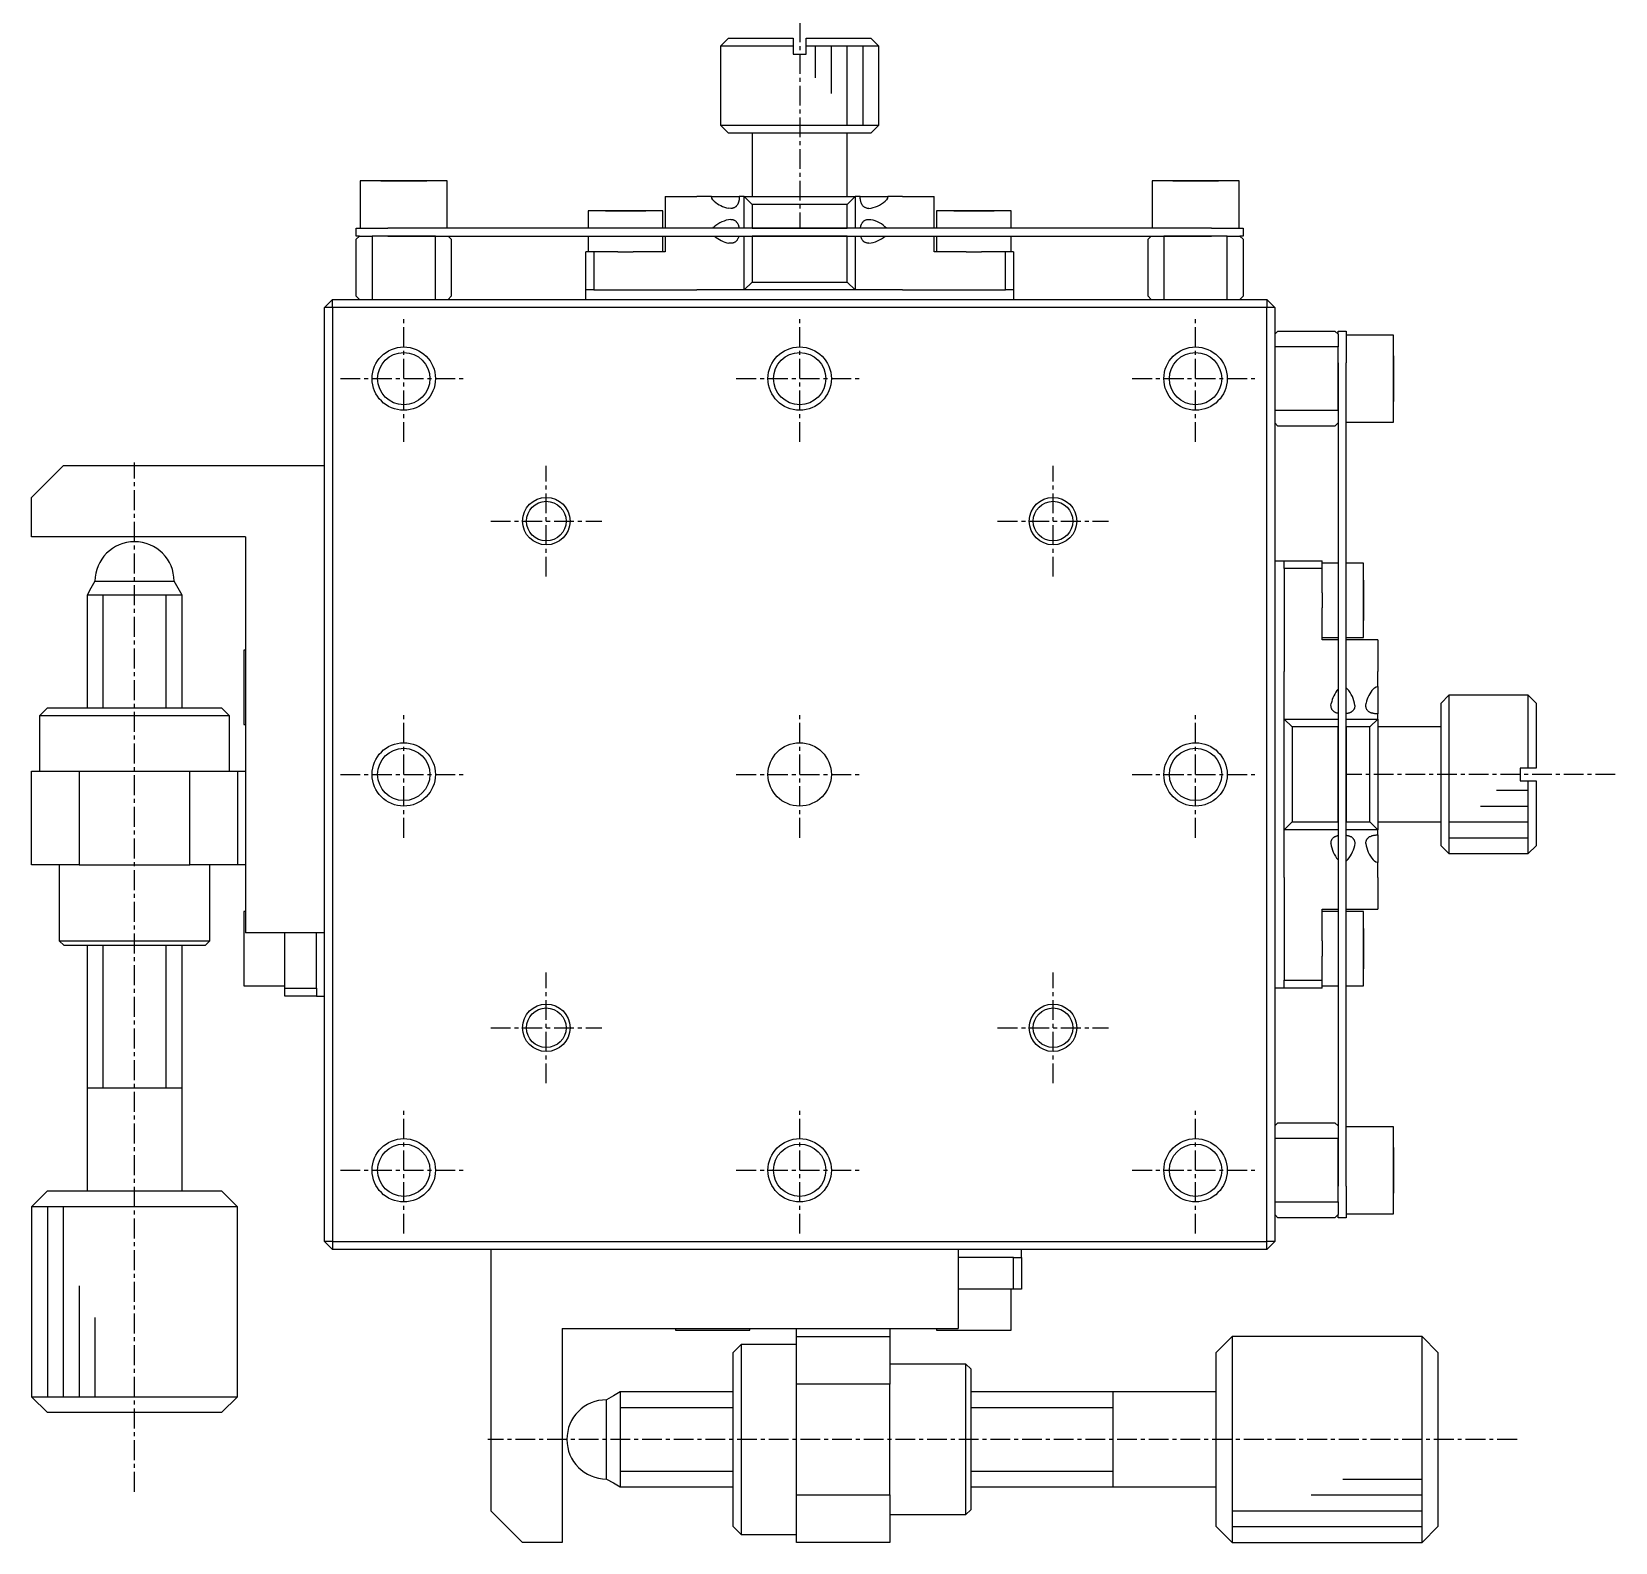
# Model space of a CAD drawing. Extents: x 10 to 405, y 10 to 242.
# Drawn here: x 108.4 to 208.4, y 98.5 to 193.9 of the extents above; entities that cross this region are included whole.
import ezdxf

# ---------------------------------------------------------------- set-up
doc = ezdxf.new("R2010")
doc.units = 0
doc.linetypes.add('CENTER', pattern=[2, 1.25, -0.25, 0.25, -0.25])
doc.layers.get('0').update_dxf_attribs({"linetype": 'CONTINUOUS'})
doc.layers.add('CENTER', color=1, linetype='CENTER')

msp = doc.modelspace()

# ---------------------------------------------------------------- linework, layer by layer
at = {"color": 7, "linetype": 'CONTINUOUS'}
for p, q in [((152.44, 193.5), (151.94, 193)), ((156.54, 193), (151.94, 193)), ((151.94, 193), (151.94, 188)), ((152.44, 193.5), (156.54, 193.5)), ((152.44, 193.5), (156.54, 193.5)), ((156.54, 193.5), (156.54, 193)), ((156.54, 193), (156.54, 192.5)), ((157.34, 193.5), (161.44, 193.5)), ((157.34, 193.5), (161.44, 193.5)), ((157.34, 193), (157.34, 193.5)), ((161.94, 193), (157.34, 193)), ((157.34, 192.5), (157.34, 193)), ((161.94, 193), (161.44, 193.5)), ((161.94, 188), (161.94, 193)), ((156.54, 192.5), (157.34, 192.5)), ((156.54, 192.5), (157.34, 192.5)), ((151.94, 188), (161.94, 188)), ((151.94, 188), (152.44, 187.5)), ((161.44, 187.5), (161.94, 188)), ((161.44, 187.5), (152.44, 187.5)), ((153.94, 187.5), (153.94, 183.5)), ((159.94, 183.5), (159.94, 187.5)), ((131.94, 184.5), (129.19, 184.5)), ((134.69, 184.5), (129.19, 184.5)), ((129.19, 184.5), (129.19, 181.5)), ((131.22, 184.5), (130.5, 184.5)), ((130.5, 184.5), (131.22, 184.5)), ((132.67, 184.5), (131.22, 184.5)), ((131.22, 184.5), (132.67, 184.5)), ((134.69, 184.5), (131.94, 184.5)), ((133.39, 184.5), (132.67, 184.5)), ((132.67, 184.5), (133.39, 184.5)), ((134.69, 181.5), (134.69, 184.5)), ((181.94, 184.5), (179.19, 184.5)), ((184.69, 184.5), (179.19, 184.5)), ((179.19, 184.5), (179.19, 181.5)), ((181.22, 184.5), (180.5, 184.5)), ((180.5, 184.5), (181.22, 184.5)), ((182.67, 184.5), (181.22, 184.5)), ((181.22, 184.5), (182.67, 184.5)), ((184.69, 184.5), (181.94, 184.5)), ((183.39, 184.5), (182.67, 184.5)), ((182.67, 184.5), (183.39, 184.5)), ((184.69, 181.5), (184.69, 184.5)), ((148.44, 183.5), (148.44, 181.5)), ((148.44, 183.5), (150.44, 183.5)), ((151.38, 183.5), (150.44, 183.5)), ((151.38, 183.5), (153.12, 183.5)), ((151.4, 183.39), (151.38, 183.5)), ((151.46, 183.3), (151.4, 183.39)), ((151.55, 183.2), (151.46, 183.3)), ((153.03, 183.02), (153.01, 182.99)), ((153.04, 183.04), (153.03, 183.02)), ((153.05, 183.07), (153.04, 183.04)), ((153.06, 183.1), (153.05, 183.07)), ((153.07, 183.13), (153.06, 183.1)), ((153.08, 183.16), (153.07, 183.13)), ((153.09, 183.18), (153.08, 183.16)), ((153.1, 183.24), (153.09, 183.21)), ((153.09, 183.21), (153.09, 183.18)), ((153.11, 183.27), (153.1, 183.24)), ((153.12, 183.37), (153.11, 183.34)), ((153.11, 183.34), (153.11, 183.31)), ((153.11, 183.31), (153.11, 183.27)), ((153.44, 183.5), (153.12, 183.5)), ((153.12, 183.5), (153.12, 183.47)), ((153.12, 183.47), (153.12, 183.43)), ((153.12, 183.43), (153.12, 183.4)), ((153.12, 183.4), (153.12, 183.37)), ((153.44, 181.5), (153.44, 183.5)), ((153.94, 183), (153.44, 183.5)), ((153.44, 183.5), (155.69, 183.5)), ((153.94, 183), (153.94, 181.5)), ((159.94, 183), (153.94, 183)), ((155.69, 183.5), (158.19, 183.5)), ((158.19, 183.5), (160.44, 183.5)), ((160.44, 183.5), (159.94, 183)), ((159.94, 181.5), (159.94, 183)), ((160.44, 183.5), (160.44, 181.5)), ((160.77, 183.5), (160.44, 183.5)), ((160.77, 183.5), (162.51, 183.5)), ((160.77, 183.47), (160.77, 183.5)), ((160.77, 183.43), (160.77, 183.47)), ((160.77, 183.4), (160.77, 183.43)), ((160.77, 183.36), (160.77, 183.4)), ((160.78, 183.33), (160.77, 183.36)), ((160.78, 183.3), (160.78, 183.33)), ((160.78, 183.27), (160.78, 183.3)), ((160.79, 183.24), (160.78, 183.27)), ((160.8, 183.21), (160.79, 183.24)), ((160.8, 183.19), (160.8, 183.21)), ((160.81, 183.16), (160.8, 183.19)), ((160.82, 183.13), (160.81, 183.16)), ((160.83, 183.1), (160.82, 183.13)), ((160.84, 183.07), (160.83, 183.1)), ((160.85, 183.04), (160.84, 183.07)), ((160.86, 183.02), (160.85, 183.04)), ((160.88, 182.99), (160.86, 183.02)), ((162.43, 183.3), (162.34, 183.21)), ((162.48, 183.39), (162.43, 183.3)), ((162.51, 183.5), (162.48, 183.39)), ((163.44, 183.5), (162.51, 183.5)), ((163.44, 183.5), (165.44, 183.5)), ((165.44, 181.5), (165.44, 183.5)), ((145.94, 182.6), (143.59, 182.6)), ((148.29, 182.6), (143.59, 182.6)), ((143.59, 182.6), (143.59, 181.5)), ((145.31, 182.6), (144.67, 182.6)), ((144.67, 182.6), (145.31, 182.6)), ((146.58, 182.6), (145.31, 182.6)), ((145.31, 182.6), (146.58, 182.6)), ((148.29, 182.6), (145.94, 182.6)), ((147.22, 182.6), (146.58, 182.6)), ((146.58, 182.6), (147.22, 182.6)), ((148.29, 181.5), (148.29, 182.6)), ((152.59, 182.75), (152.44, 182.76)), ((152.6, 182.75), (152.59, 182.75)), ((152.59, 182.05), (152.62, 182.05)), ((152.63, 182.75), (152.6, 182.75)), ((152.62, 182.05), (152.67, 182.04)), ((152.67, 182.75), (152.63, 182.75)), ((152.7, 182.76), (152.67, 182.75)), ((152.67, 182.04), (152.71, 182.04)), ((152.74, 182.77), (152.7, 182.76)), ((152.71, 182.04), (152.74, 182.03)), ((152.77, 182.78), (152.74, 182.77)), ((152.74, 182.03), (152.77, 182.02)), ((152.8, 182.79), (152.77, 182.78)), ((152.77, 182.02), (152.8, 182.01)), ((152.83, 182.81), (152.8, 182.79)), ((152.8, 182.01), (152.83, 182)), ((152.86, 182.82), (152.83, 182.81)), ((152.88, 182.84), (152.86, 182.82)), ((152.9, 182.85), (152.88, 182.84)), ((152.92, 182.87), (152.9, 182.85)), ((152.94, 182.89), (152.92, 182.87)), ((152.96, 182.92), (152.94, 182.89)), ((152.98, 182.94), (152.96, 182.92)), ((153, 182.96), (152.98, 182.94)), ((153.01, 182.99), (153, 182.96)), ((160.89, 182.97), (160.88, 182.99)), ((160.91, 182.94), (160.89, 182.97)), ((160.92, 182.92), (160.91, 182.94)), ((160.94, 182.9), (160.92, 182.92)), ((160.96, 182.88), (160.94, 182.9)), ((160.98, 182.86), (160.96, 182.88)), ((161, 182.84), (160.98, 182.86)), ((161.03, 182.82), (161, 182.84)), ((161.05, 182.81), (161.03, 182.82)), ((161.08, 182.8), (161.05, 182.81)), ((161.05, 181.99), (161.08, 182.01)), ((161.11, 182.78), (161.08, 182.8)), ((161.08, 182.01), (161.11, 182.02)), ((161.15, 182.77), (161.11, 182.78)), ((161.11, 182.02), (161.14, 182.03)), ((161.14, 182.03), (161.18, 182.04)), ((161.19, 182.76), (161.15, 182.77)), ((161.18, 182.04), (161.21, 182.04)), ((161.22, 182.75), (161.19, 182.76)), ((161.21, 182.04), (161.25, 182.05)), ((161.26, 182.75), (161.22, 182.75)), ((161.25, 182.05), (161.28, 182.05)), ((161.3, 182.75), (161.26, 182.75)), ((161.28, 182.05), (161.3, 182.05)), ((161.3, 182.05), (161.43, 182.04)), ((167.94, 182.6), (165.59, 182.6)), ((170.29, 182.6), (165.59, 182.6)), ((165.59, 182.6), (165.59, 181.5)), ((167.31, 182.6), (166.67, 182.6)), ((166.67, 182.6), (167.31, 182.6)), ((168.58, 182.6), (167.31, 182.6)), ((167.31, 182.6), (168.58, 182.6)), ((170.29, 182.6), (167.94, 182.6)), ((169.22, 182.6), (168.58, 182.6)), ((168.58, 182.6), (169.22, 182.6)), ((170.29, 181.5), (170.29, 182.6)), ((128.94, 181), (128.94, 181.5)), ((128.94, 181.5), (130.94, 181.5)), ((129.14, 181), (128.94, 180.8)), ((129.14, 181), (128.94, 181)), ((129.14, 181), (129.94, 181)), ((129.94, 181), (129.94, 177)), ((130.94, 181), (129.94, 181)), ((130.94, 181), (129.94, 181)), ((153.94, 181.5), (130.94, 181.5)), ((133.94, 181), (130.94, 181)), ((130.94, 181), (133.94, 181)), ((133.94, 177), (133.94, 181)), ((133.94, 181), (153.94, 181)), ((134.94, 180.8), (134.74, 181)), ((143.59, 181), (143.59, 180)), ((148.29, 180), (148.29, 181)), ((148.44, 181), (148.44, 180)), ((151.46, 181.5), (151.53, 181.58)), ((152.83, 182), (152.85, 181.98)), ((152.85, 181.98), (152.88, 181.97)), ((152.88, 181.97), (152.9, 181.95)), ((152.9, 181.95), (152.92, 181.93)), ((152.92, 181.93), (152.94, 181.91)), ((152.94, 181.91), (152.96, 181.89)), ((152.96, 181.89), (152.98, 181.87)), ((152.98, 181.87), (152.99, 181.84)), ((152.99, 181.84), (153.01, 181.82)), ((153.01, 181.82), (153.02, 181.79)), ((153.02, 181.79), (153.03, 181.77)), ((153.03, 181.77), (153.05, 181.74)), ((153.05, 181.74), (153.06, 181.72)), ((153.06, 181.72), (153.07, 181.69)), ((153.07, 181.69), (153.07, 181.66)), ((153.07, 181.66), (153.08, 181.63)), ((153.08, 181.63), (153.09, 181.6)), ((153.09, 181), (153.08, 180.97)), ((153.09, 181.6), (153.1, 181.57)), ((153.1, 181.57), (153.1, 181.55)), ((153.1, 181.55), (153.11, 181.52)), ((153.11, 181.52), (153.11, 181.5)), ((153.44, 177.6), (153.44, 181)), ((159.94, 181.5), (153.94, 181.5)), ((153.94, 181.5), (159.94, 181.5)), ((153.94, 181), (159.94, 181)), ((159.94, 181), (153.94, 181)), ((153.94, 181), (153.94, 178.1)), ((182.94, 181.5), (159.94, 181.5)), ((159.94, 181), (179.94, 181)), ((159.94, 178.1), (159.94, 181)), ((160.44, 181), (160.44, 177.6)), ((160.78, 181.53), (160.79, 181.56)), ((160.78, 181.5), (160.78, 181.53)), ((160.79, 181.56), (160.8, 181.6)), ((160.8, 181.63), (160.81, 181.66)), ((160.8, 181.6), (160.8, 181.63)), ((160.81, 180.97), (160.8, 181)), ((160.81, 181.66), (160.82, 181.68)), ((160.82, 181.68), (160.83, 181.71)), ((160.83, 181.71), (160.84, 181.74)), ((160.84, 181.74), (160.85, 181.76)), ((160.85, 181.76), (160.87, 181.79)), ((160.87, 181.79), (160.88, 181.81)), ((160.88, 181.81), (160.89, 181.84)), ((160.89, 181.84), (160.91, 181.86)), ((160.91, 181.86), (160.92, 181.88)), ((160.92, 181.88), (160.94, 181.9)), ((160.94, 181.9), (160.96, 181.92)), ((160.96, 181.92), (160.98, 181.94)), ((160.98, 181.94), (161, 181.96)), ((161, 181.96), (161.03, 181.98)), ((161.03, 181.98), (161.05, 181.99)), ((165.44, 180), (165.44, 181)), ((165.59, 181), (165.59, 180)), ((170.29, 180), (170.29, 181)), ((179.14, 181), (178.94, 180.8)), ((179.94, 181), (179.94, 177)), ((182.94, 181), (179.94, 181)), ((179.94, 181), (182.94, 181)), ((182.94, 181.5), (184.94, 181.5)), ((183.94, 181), (182.94, 181)), ((183.94, 181), (182.94, 181)), ((183.94, 177), (183.94, 181)), ((183.94, 181), (184.74, 181)), ((184.94, 180.8), (184.74, 181)), ((184.94, 181), (184.74, 181)), ((184.94, 181.5), (184.94, 181)), ((128.94, 177.2), (128.94, 180.8)), ((134.94, 180.8), (134.94, 177.2)), ((143.44, 177.6), (143.44, 180)), ((143.94, 180), (143.44, 180)), ((143.94, 180), (143.94, 177.6)), ((145.46, 180), (143.94, 180)), ((145.46, 180), (146.43, 180)), ((148.44, 180), (146.43, 180)), ((152.59, 180.55), (152.47, 180.56)), ((152.6, 180.55), (152.59, 180.55)), ((152.64, 180.55), (152.6, 180.55)), ((152.68, 180.56), (152.64, 180.55)), ((152.72, 180.56), (152.68, 180.56)), ((152.75, 180.57), (152.72, 180.56)), ((152.78, 180.58), (152.75, 180.57)), ((152.81, 180.59), (152.78, 180.58)), ((152.84, 180.61), (152.81, 180.59)), ((152.86, 180.62), (152.84, 180.61)), ((152.89, 180.64), (152.86, 180.62)), ((152.91, 180.66), (152.89, 180.64)), ((152.93, 180.68), (152.91, 180.66)), ((152.95, 180.7), (152.93, 180.68)), ((152.97, 180.72), (152.95, 180.7)), ((152.99, 180.75), (152.97, 180.72)), ((153, 180.77), (152.99, 180.75)), ((153.02, 180.8), (153, 180.77)), ((153.03, 180.83), (153.02, 180.8)), ((153.04, 180.85), (153.03, 180.83)), ((153.05, 180.88), (153.04, 180.85)), ((153.07, 180.91), (153.05, 180.88)), ((153.08, 180.97), (153.07, 180.94)), ((153.07, 180.94), (153.07, 180.91)), ((160.82, 180.94), (160.81, 180.97)), ((160.83, 180.91), (160.82, 180.94)), ((160.84, 180.88), (160.83, 180.91)), ((160.85, 180.85), (160.84, 180.88)), ((160.86, 180.82), (160.85, 180.85)), ((160.87, 180.8), (160.86, 180.82)), ((160.89, 180.77), (160.87, 180.8)), ((160.9, 180.75), (160.89, 180.77)), ((160.92, 180.73), (160.9, 180.75)), ((160.94, 180.7), (160.92, 180.73)), ((160.96, 180.68), (160.94, 180.7)), ((160.98, 180.66), (160.96, 180.68)), ((161, 180.64), (160.98, 180.66)), ((161.02, 180.63), (161, 180.64)), ((161.04, 180.61), (161.02, 180.63)), ((161.07, 180.6), (161.04, 180.61)), ((161.1, 180.59), (161.07, 180.6)), ((161.13, 180.58), (161.1, 180.59)), ((161.16, 180.57), (161.13, 180.58)), ((161.2, 180.56), (161.16, 180.57)), ((161.23, 180.55), (161.2, 180.56)), ((161.26, 180.55), (161.23, 180.55)), ((161.3, 180.55), (161.26, 180.55)), ((161.3, 180.55), (161.3, 180.55)), ((167.46, 180), (165.44, 180)), ((167.46, 180), (168.43, 180)), ((169.94, 180), (168.43, 180)), ((169.94, 177.6), (169.94, 180)), ((170.44, 180), (169.94, 180)), ((170.44, 180), (170.44, 177.6)), ((178.94, 177.2), (178.94, 180.8)), ((184.94, 180.8), (184.94, 177.2)), ((153.44, 177.6), (153.94, 178.1)), ((153.94, 178.1), (159.94, 178.1)), ((159.94, 178.1), (160.44, 177.6)), ((127.44, 177), (126.94, 176.5)), ((127.44, 176.5), (127.44, 177)), ((127.44, 177), (129.94, 177)), ((128.94, 177.2), (129.14, 177)), ((129.94, 177), (133.94, 177)), ((129.94, 177), (133.94, 177)), ((133.94, 177), (179.94, 177)), ((134.74, 177), (134.94, 177.2)), ((143.94, 177.6), (143.44, 177.6)), ((143.44, 177), (143.44, 177.6)), ((143.94, 177.6), (150.44, 177.6)), ((153.44, 177.6), (150.44, 177.6)), ((160.44, 177.6), (153.44, 177.6)), ((163.44, 177.6), (160.44, 177.6)), ((163.44, 177.6), (169.94, 177.6)), ((170.44, 177.6), (169.94, 177.6)), ((170.44, 177.6), (170.44, 177)), ((178.94, 177.2), (179.14, 177)), ((179.94, 177), (183.94, 177)), ((179.94, 177), (183.94, 177)), ((183.94, 177), (186.44, 177)), ((184.74, 177), (184.94, 177.2)), ((186.44, 177), (186.44, 176.5)), ((186.94, 176.5), (186.44, 177)), ((126.94, 117.5), (126.94, 176.5)), ((127.44, 176.5), (126.94, 176.5)), ((186.44, 176.5), (127.44, 176.5)), ((127.44, 176.5), (127.44, 117.5)), ((186.44, 117.5), (186.44, 176.5)), ((186.94, 176.5), (186.44, 176.5)), ((186.94, 176.5), (186.94, 117.5)), ((187.14, 175), (186.94, 174.8)), ((187.14, 175), (190.74, 175)), ((190.94, 174.8), (190.74, 175)), ((190.94, 175), (191.44, 175)), ((190.94, 174.8), (190.94, 175)), ((191.44, 175), (191.44, 173)), ((190.94, 174), (186.94, 174)), ((186.94, 174), (186.94, 170)), ((186.94, 174), (186.94, 170)), ((190.94, 174.8), (190.94, 174)), ((190.94, 173), (190.94, 174)), ((190.94, 173), (190.94, 174)), ((194.44, 174.75), (191.44, 174.75)), ((194.44, 172), (194.44, 174.75)), ((194.44, 169.25), (194.44, 174.75)), ((194.44, 172.72), (194.44, 173.44)), ((194.44, 173.44), (194.44, 172.72)), ((190.94, 170), (190.94, 173)), ((190.94, 173), (190.94, 170)), ((191.44, 150), (191.44, 173)), ((194.44, 171.28), (194.44, 172.72)), ((194.44, 172.72), (194.44, 171.28)), ((194.44, 169.25), (194.44, 172)), ((194.44, 170.56), (194.44, 171.28)), ((194.44, 171.28), (194.44, 170.56)), ((186.94, 170), (190.94, 170)), ((186.94, 170), (186.94, 124)), ((190.94, 170), (190.94, 150)), ((186.94, 169.2), (187.14, 169)), ((190.74, 169), (190.94, 169.2)), ((191.44, 169.25), (194.44, 169.25)), ((190.74, 169), (187.14, 169)), ((110.44, 166.5), (108.44, 164.5)), ((126.94, 166.5), (110.44, 166.5)), ((108.44, 162), (108.44, 164.5)), ((121.94, 162), (108.44, 162)), ((121.94, 162), (121.94, 137)), ((186.94, 160.5), (187.54, 160.5)), ((187.54, 160.5), (189.94, 160.5)), ((187.54, 160), (187.54, 160.5)), ((189.94, 160), (189.94, 160.5)), ((190.94, 160.35), (189.94, 160.35)), ((192.54, 160.35), (191.44, 160.35)), ((192.54, 158), (192.54, 160.35)), ((192.54, 155.65), (192.54, 160.35)), ((112.44, 159.2), (112.19, 158.77)), ((112.44, 159.2), (117.44, 159.2)), ((117.69, 158.77), (117.44, 159.2)), ((189.94, 160), (187.54, 160)), ((187.54, 160), (187.54, 153.5)), ((189.94, 158.48), (189.94, 160)), ((192.54, 158.64), (192.54, 159.27)), ((192.54, 159.27), (192.54, 158.64)), ((112.19, 158.77), (111.94, 158.33)), ((117.94, 158.33), (111.94, 158.33)), ((111.94, 158.33), (111.94, 151.2)), ((117.94, 158.33), (117.69, 158.77)), ((117.94, 151.2), (117.94, 158.33)), ((189.94, 158.48), (189.94, 157.52)), ((192.54, 157.36), (192.54, 158.64)), ((192.54, 158.64), (192.54, 157.36)), ((192.54, 155.65), (192.54, 158)), ((189.94, 155.5), (189.94, 157.52)), ((192.54, 156.73), (192.54, 157.36)), ((192.54, 157.36), (192.54, 156.73)), ((189.94, 155.65), (190.94, 155.65)), ((190.94, 155.5), (189.94, 155.5)), ((191.44, 155.65), (192.54, 155.65)), ((193.44, 155.5), (191.44, 155.5)), ((193.44, 155.5), (193.44, 153.5)), ((121.84, 154.85), (121.84, 150.15)), ((121.94, 154.85), (121.84, 154.85)), ((187.54, 150.5), (187.54, 153.5)), ((193.44, 152.56), (193.44, 153.5)), ((191.44, 152.48), (191.52, 152.41)), ((193.15, 152.39), (193.24, 152.48)), ((193.24, 152.48), (193.34, 152.54)), ((193.34, 152.54), (193.44, 152.56)), ((193.44, 152.56), (193.44, 150.82)), ((197.94, 152), (197.44, 151.5)), ((197.94, 152), (197.94, 142)), ((202.94, 152), (197.94, 152)), ((202.94, 147.4), (202.94, 152)), ((203.44, 151.5), (202.94, 152)), ((109.44, 151.2), (108.94, 150.7)), ((109.44, 151.2), (120.44, 151.2)), ((120.94, 150.7), (120.44, 151.2)), ((190.49, 151.36), (190.5, 151.47)), ((190.49, 151.35), (190.49, 151.36)), ((190.5, 151.31), (190.49, 151.35)), ((190.5, 151.27), (190.5, 151.31)), ((190.51, 151.23), (190.5, 151.27)), ((190.52, 151.19), (190.51, 151.23)), ((190.53, 151.16), (190.52, 151.19)), ((190.54, 151.14), (190.53, 151.16)), ((190.55, 151.11), (190.54, 151.14)), ((190.57, 151.08), (190.55, 151.11)), ((190.58, 151.06), (190.57, 151.08)), ((190.6, 151.04), (190.58, 151.06)), ((190.62, 151.02), (190.6, 151.04)), ((190.64, 151), (190.62, 151.02)), ((191.85, 151), (191.83, 150.99)), ((191.87, 151.02), (191.85, 151)), ((191.89, 151.04), (191.87, 151.02)), ((191.91, 151.07), (191.89, 151.04)), ((191.93, 151.09), (191.91, 151.07)), ((191.94, 151.12), (191.93, 151.09)), ((191.95, 151.14), (191.94, 151.12)), ((191.97, 151.17), (191.95, 151.14)), ((191.98, 151.23), (191.97, 151.2)), ((191.97, 151.2), (191.97, 151.17)), ((191.99, 151.28), (191.98, 151.23)), ((191.99, 151.36), (191.99, 151.32)), ((191.99, 151.32), (191.99, 151.28)), ((192.69, 151.36), (192.71, 151.5)), ((192.69, 151.35), (192.69, 151.36)), ((192.7, 151.31), (192.69, 151.35)), ((192.7, 151.28), (192.7, 151.31)), ((192.71, 151.24), (192.7, 151.28)), ((192.71, 151.21), (192.71, 151.24)), ((192.72, 151.18), (192.71, 151.21)), ((192.74, 151.14), (192.72, 151.18)), ((192.75, 151.11), (192.74, 151.14)), ((192.76, 151.09), (192.75, 151.11)), ((192.78, 151.07), (192.76, 151.09)), ((192.8, 151.04), (192.78, 151.07)), ((192.82, 151.02), (192.8, 151.04)), ((192.84, 151), (192.82, 151.02)), ((192.86, 150.98), (192.84, 151)), ((197.44, 142.5), (197.44, 151.5)), ((203.44, 151.5), (203.44, 147.4)), ((203.44, 151.5), (203.44, 147.4)), ((120.94, 150.7), (108.94, 150.7)), ((108.94, 150.7), (108.94, 147.2)), ((120.94, 147.2), (120.94, 150.7)), ((121.84, 150.15), (121.94, 150.15)), ((187.54, 150.5), (188.04, 150)), ((187.54, 150.5), (190.94, 150.5)), ((187.54, 143.5), (187.54, 150.5)), ((188.04, 150), (188.04, 144)), ((190.94, 150), (188.04, 150)), ((190.67, 150.98), (190.64, 151)), ((190.69, 150.96), (190.67, 150.98)), ((190.72, 150.94), (190.69, 150.96)), ((190.74, 150.93), (190.72, 150.94)), ((190.77, 150.91), (190.74, 150.93)), ((190.8, 150.9), (190.77, 150.91)), ((190.82, 150.89), (190.8, 150.9)), ((190.85, 150.88), (190.82, 150.89)), ((190.88, 150.87), (190.85, 150.88)), ((190.91, 150.86), (190.88, 150.87)), ((190.94, 150.85), (190.91, 150.86)), ((190.94, 150), (190.94, 144)), ((190.94, 144), (190.94, 150)), ((191.47, 150.84), (191.44, 150.83)), ((191.44, 150.5), (193.44, 150.5)), ((191.44, 144), (191.44, 150)), ((191.44, 150), (191.44, 144)), ((192.94, 150), (191.44, 150)), ((191.49, 150.84), (191.47, 150.84)), ((191.52, 150.85), (191.49, 150.84)), ((191.55, 150.85), (191.52, 150.85)), ((191.58, 150.86), (191.55, 150.85)), ((191.61, 150.87), (191.58, 150.86)), ((191.64, 150.88), (191.61, 150.87)), ((191.66, 150.89), (191.64, 150.88)), ((191.69, 150.9), (191.66, 150.89)), ((191.71, 150.91), (191.69, 150.9)), ((191.74, 150.92), (191.71, 150.91)), ((191.76, 150.94), (191.74, 150.92)), ((191.79, 150.95), (191.76, 150.94)), ((191.81, 150.97), (191.79, 150.95)), ((191.83, 150.99), (191.81, 150.97)), ((192.88, 150.96), (192.86, 150.98)), ((192.91, 150.95), (192.88, 150.96)), ((192.93, 150.93), (192.91, 150.95)), ((192.96, 150.92), (192.93, 150.93)), ((192.94, 150), (193.44, 150.5)), ((192.94, 144), (192.94, 150)), ((192.99, 150.9), (192.96, 150.92)), ((193.02, 150.89), (192.99, 150.9)), ((193.05, 150.88), (193.02, 150.89)), ((193.07, 150.87), (193.05, 150.88)), ((193.1, 150.86), (193.07, 150.87)), ((193.13, 150.86), (193.1, 150.86)), ((193.16, 150.85), (193.13, 150.86)), ((193.19, 150.84), (193.16, 150.85)), ((193.22, 150.84), (193.19, 150.84)), ((193.25, 150.83), (193.22, 150.84)), ((193.28, 150.83), (193.25, 150.83)), ((193.31, 150.83), (193.28, 150.83)), ((193.35, 150.82), (193.31, 150.83)), ((193.38, 150.82), (193.35, 150.82)), ((193.41, 150.82), (193.38, 150.82)), ((193.44, 150.82), (193.41, 150.82)), ((193.44, 150.5), (193.44, 150.82)), ((193.44, 150.5), (193.44, 148.25)), ((197.44, 150), (193.44, 150)), ((193.44, 148.25), (193.44, 145.75)), ((108.44, 141.3), (108.44, 147.2)), ((108.44, 147.2), (111.44, 147.2)), ((111.44, 147.2), (111.44, 141.3)), ((111.44, 147.2), (118.44, 147.2)), ((118.44, 141.3), (118.44, 147.2)), ((118.44, 147.2), (121.44, 147.2)), ((121.44, 147.2), (121.44, 141.3)), ((121.44, 147.2), (121.94, 147.2)), ((202.44, 147.4), (202.44, 146.6)), ((202.94, 147.4), (202.44, 147.4)), ((202.44, 147.4), (202.44, 146.6)), ((203.44, 147.4), (202.94, 147.4)), ((202.44, 146.6), (202.94, 146.6)), ((202.94, 142), (202.94, 146.6)), ((202.94, 146.6), (203.44, 146.6)), ((203.44, 146.6), (203.44, 142.5)), ((203.44, 146.6), (203.44, 142.5)), ((193.44, 145.75), (193.44, 143.5)), ((188.04, 144), (187.54, 143.5)), ((190.94, 143.5), (187.54, 143.5)), ((187.54, 140.5), (187.54, 143.5)), ((188.04, 144), (190.94, 144)), ((190.63, 142.99), (190.65, 143.01)), ((190.65, 143.01), (190.67, 143.03)), ((190.67, 143.03), (190.69, 143.04)), ((190.69, 143.04), (190.72, 143.06)), ((190.72, 143.06), (190.74, 143.07)), ((190.74, 143.07), (190.77, 143.08)), ((190.77, 143.08), (190.79, 143.1)), ((190.79, 143.1), (190.82, 143.11)), ((190.82, 143.11), (190.85, 143.12)), ((190.85, 143.12), (190.88, 143.13)), ((190.88, 143.13), (190.91, 143.14)), ((190.91, 143.14), (190.94, 143.15)), ((190.94, 144), (190.94, 124)), ((191.44, 121), (191.44, 144)), ((191.44, 144), (192.94, 144)), ((193.44, 143.5), (191.44, 143.5)), ((191.44, 143.17), (191.48, 143.16)), ((191.48, 143.16), (191.51, 143.15)), ((191.51, 143.15), (191.54, 143.15)), ((191.54, 143.15), (191.57, 143.14)), ((191.57, 143.14), (191.6, 143.13)), ((191.6, 143.13), (191.63, 143.12)), ((191.63, 143.12), (191.66, 143.11)), ((191.66, 143.11), (191.68, 143.1)), ((191.68, 143.1), (191.71, 143.09)), ((191.71, 143.09), (191.73, 143.08)), ((191.73, 143.08), (191.76, 143.07)), ((191.76, 143.07), (191.78, 143.05)), ((191.78, 143.05), (191.8, 143.04)), ((191.8, 143.04), (191.82, 143.02)), ((191.82, 143.02), (191.85, 143)), ((191.85, 143), (191.87, 142.98)), ((192.82, 142.98), (192.84, 143)), ((192.84, 143), (192.87, 143.02)), ((192.87, 143.02), (192.89, 143.04)), ((192.89, 143.04), (192.91, 143.05)), ((192.91, 143.05), (192.93, 143.07)), ((192.93, 143.07), (192.96, 143.08)), ((193.44, 143.5), (192.94, 144)), ((192.96, 143.08), (192.99, 143.09)), ((192.99, 143.09), (193.02, 143.11)), ((193.02, 143.11), (193.05, 143.12)), ((193.05, 143.12), (193.08, 143.13)), ((193.08, 143.13), (193.1, 143.14)), ((193.1, 143.14), (193.13, 143.14)), ((193.13, 143.14), (193.16, 143.15)), ((193.16, 143.15), (193.19, 143.16)), ((193.19, 143.16), (193.22, 143.16)), ((193.22, 143.16), (193.25, 143.17)), ((193.25, 143.17), (193.28, 143.17)), ((193.28, 143.17), (193.31, 143.17)), ((193.31, 143.17), (193.34, 143.18)), ((193.34, 143.18), (193.38, 143.18)), ((193.38, 143.18), (193.41, 143.18)), ((193.41, 143.18), (193.44, 143.18)), ((193.44, 144), (197.44, 144)), ((193.44, 143.18), (193.44, 143.5)), ((193.44, 143.18), (193.44, 141.44)), ((190.49, 142.64), (190.5, 142.68)), ((190.49, 142.64), (190.49, 142.64)), ((190.5, 142.75), (190.51, 142.78)), ((190.5, 142.72), (190.5, 142.75)), ((190.5, 142.68), (190.5, 142.72)), ((190.51, 142.78), (190.52, 142.82)), ((190.52, 142.82), (190.53, 142.85)), ((190.53, 142.85), (190.55, 142.88)), ((190.55, 142.88), (190.56, 142.9)), ((190.56, 142.9), (190.57, 142.92)), ((190.57, 142.92), (190.59, 142.95)), ((190.59, 142.95), (190.61, 142.97)), ((190.61, 142.97), (190.63, 142.99)), ((191.87, 142.98), (191.89, 142.96)), ((191.89, 142.96), (191.9, 142.94)), ((191.9, 142.94), (191.92, 142.92)), ((191.92, 142.92), (191.94, 142.89)), ((191.94, 142.89), (191.95, 142.86)), ((191.95, 142.86), (191.96, 142.83)), ((191.96, 142.83), (191.97, 142.8)), ((191.97, 142.8), (191.98, 142.77)), ((191.98, 142.77), (191.99, 142.73)), ((191.99, 142.64), (191.98, 142.51)), ((191.99, 142.73), (191.99, 142.7)), ((191.99, 142.7), (191.99, 142.66)), ((191.99, 142.66), (191.99, 142.64)), ((192.69, 142.64), (192.7, 142.68)), ((192.7, 142.72), (192.71, 142.76)), ((192.7, 142.68), (192.7, 142.72)), ((192.71, 142.8), (192.73, 142.83)), ((192.71, 142.76), (192.71, 142.8)), ((192.73, 142.83), (192.74, 142.87)), ((192.74, 142.87), (192.75, 142.89)), ((192.75, 142.89), (192.77, 142.92)), ((192.77, 142.92), (192.78, 142.94)), ((192.78, 142.94), (192.8, 142.96)), ((192.8, 142.96), (192.82, 142.98)), ((197.44, 142.5), (197.94, 142)), ((202.94, 142), (203.44, 142.5)), ((111.44, 141.3), (108.44, 141.3)), ((110.19, 141.3), (110.19, 136.5)), ((111.44, 141.3), (118.44, 141.3)), ((121.44, 141.3), (118.44, 141.3)), ((119.69, 136.5), (119.69, 141.3)), ((121.94, 141.3), (121.44, 141.3)), ((193.24, 141.52), (193.15, 141.6)), ((193.33, 141.46), (193.24, 141.52)), ((193.44, 141.44), (193.33, 141.46)), ((193.44, 140.5), (193.44, 141.44)), ((197.94, 142), (202.94, 142)), ((187.54, 140.5), (187.54, 134)), ((193.44, 140.5), (193.44, 138.5)), ((121.84, 138.35), (121.84, 133.65)), ((121.94, 138.35), (121.84, 138.35)), ((189.94, 138.5), (190.94, 138.5)), ((189.94, 136.48), (189.94, 138.5)), ((190.94, 138.35), (189.94, 138.35)), ((191.44, 138.5), (193.44, 138.5)), ((192.54, 138.35), (191.44, 138.35)), ((192.54, 136), (192.54, 138.35)), ((192.54, 133.65), (192.54, 138.35)), ((192.54, 136.64), (192.54, 137.27)), ((192.54, 137.27), (192.54, 136.64)), ((110.19, 136.5), (119.69, 136.5)), ((110.19, 136.5), (110.49, 136.2)), ((119.39, 136.2), (110.49, 136.2)), ((111.94, 136.2), (111.94, 127.2)), ((117.94, 127.2), (117.94, 136.2)), ((119.39, 136.2), (119.69, 136.5)), ((126.94, 137), (121.94, 137)), ((124.44, 133.5), (124.44, 137)), ((126.44, 133.5), (126.44, 137)), ((189.94, 136.48), (189.94, 135.52)), ((192.54, 135.36), (192.54, 136.64)), ((192.54, 136.64), (192.54, 135.36)), ((189.94, 134), (189.94, 135.52)), ((192.54, 133.65), (192.54, 136)), ((192.54, 134.73), (192.54, 135.36)), ((192.54, 135.36), (192.54, 134.73)), ((121.84, 133.65), (124.44, 133.65)), ((124.44, 133.5), (126.44, 133.5)), ((124.44, 133), (124.44, 133.5)), ((126.44, 133), (124.44, 133)), ((126.44, 133.5), (126.44, 133)), ((187.54, 133.5), (186.94, 133.5)), ((187.54, 134), (189.94, 134)), ((187.54, 133.5), (187.54, 134)), ((189.94, 133.5), (187.54, 133.5)), ((189.94, 133.5), (189.94, 134)), ((189.94, 133.65), (190.94, 133.65)), ((191.44, 133.65), (192.54, 133.65)), ((126.44, 133), (126.94, 133)), ((111.94, 127.2), (117.94, 127.2)), ((111.94, 127.2), (111.94, 127.2)), ((111.94, 127.2), (111.94, 120.7)), ((111.94, 127.2), (111.94, 127.19)), ((117.94, 120.7), (117.94, 127.2)), ((117.94, 127.2), (117.94, 127.2)), ((117.94, 127.19), (117.94, 127.2)), ((187.14, 125), (186.94, 124.8)), ((187.14, 125), (190.74, 125)), ((190.94, 124.8), (190.74, 125)), ((194.44, 124.75), (191.44, 124.75)), ((194.44, 122), (194.44, 124.75)), ((194.44, 119.25), (194.44, 124.75)), ((190.94, 124), (186.94, 124)), ((186.94, 124), (186.94, 120)), ((186.94, 124), (186.94, 120)), ((190.94, 121), (190.94, 124)), ((190.94, 124), (190.94, 121)), ((194.44, 122.72), (194.44, 123.44)), ((194.44, 123.44), (194.44, 122.72)), ((194.44, 121.28), (194.44, 122.72)), ((194.44, 122.72), (194.44, 121.28)), ((194.44, 119.25), (194.44, 122)), ((194.44, 120.56), (194.44, 121.28)), ((194.44, 121.28), (194.44, 120.56)), ((109.44, 120.7), (108.44, 119.7)), ((109.44, 120.7), (120.44, 120.7)), ((121.44, 119.7), (120.44, 120.7)), ((190.94, 120), (190.94, 121)), ((190.94, 120), (190.94, 121)), ((191.44, 121), (191.44, 119)), ((121.44, 119.7), (108.44, 119.7)), ((108.44, 119.7), (108.44, 107.7)), ((121.44, 107.7), (121.44, 119.7)), ((186.94, 120), (190.94, 120)), ((186.94, 119.2), (187.14, 119)), ((190.74, 119), (190.94, 119.2)), ((190.94, 120), (190.94, 119.2)), ((190.94, 119), (190.94, 119.2)), ((191.44, 119.25), (194.44, 119.25)), ((190.74, 119), (187.14, 119)), ((191.44, 119), (190.94, 119)), ((126.94, 117.5), (127.44, 117)), ((127.44, 117.5), (126.94, 117.5)), ((127.44, 117.5), (186.44, 117.5)), ((127.44, 117.5), (127.44, 117)), ((186.44, 117), (127.44, 117)), ((137.44, 117), (137.44, 100.5)), ((166.94, 117), (166.94, 112)), ((170.94, 116.5), (170.94, 117)), ((186.44, 117), (186.44, 117.5)), ((186.94, 117.5), (186.44, 117.5)), ((186.44, 117), (186.94, 117.5)), ((170.44, 116.5), (166.94, 116.5)), ((170.44, 114.5), (170.44, 116.5)), ((170.44, 116.5), (170.94, 116.5)), ((170.94, 116.5), (170.94, 114.5)), ((170.44, 114.5), (166.94, 114.5)), ((170.29, 111.9), (170.29, 114.5)), ((170.94, 114.5), (170.44, 114.5)), ((141.94, 112), (141.94, 98.5)), ((141.94, 112), (166.94, 112)), ((149.09, 112), (149.09, 111.9)), ((153.79, 111.9), (153.79, 112)), ((156.74, 111.5), (156.74, 112)), ((162.64, 112), (162.64, 111.5)), ((165.59, 112), (165.59, 111.9)), ((149.09, 111.9), (153.79, 111.9)), ((153.24, 111), (152.74, 110.5)), ((153.24, 111), (153.24, 99)), ((156.74, 111), (153.24, 111)), ((156.74, 111.5), (162.64, 111.5)), ((156.74, 108.5), (156.74, 111.5)), ((162.64, 111.5), (162.64, 108.5)), ((165.59, 111.9), (170.29, 111.9)), ((184.24, 111.5), (183.24, 110.5)), ((184.24, 111.5), (184.24, 98.5)), ((196.24, 111.5), (184.24, 111.5)), ((196.24, 98.5), (196.24, 111.5)), ((196.24, 111.5), (196.24, 111.5)), ((197.24, 110.5), (196.24, 111.5)), ((152.74, 99.5), (152.74, 110.5)), ((183.24, 99.5), (183.24, 110.5)), ((197.24, 110.5), (197.24, 99.5)), ((197.24, 110.5), (197.24, 99.5)), ((167.44, 109.75), (162.64, 109.75)), ((167.44, 100.25), (167.44, 109.75)), ((167.74, 109.45), (167.44, 109.75)), ((167.74, 109.45), (167.74, 100.55)), ((145.61, 108), (145.18, 107.75)), ((145.61, 108), (145.61, 102)), ((152.74, 108), (145.61, 108)), ((162.64, 108.5), (156.74, 108.5)), ((156.74, 101.5), (156.74, 108.5)), ((162.64, 101.5), (162.64, 108.5)), ((176.74, 108), (167.74, 108)), ((176.74, 102), (176.74, 108)), ((183.24, 108), (176.74, 108)), ((176.74, 108), (176.74, 108)), ((176.75, 108), (176.74, 108)), ((108.44, 107.7), (121.44, 107.7)), ((108.44, 107.7), (109.44, 106.7)), ((120.44, 106.7), (121.44, 107.7)), ((121.44, 107.7), (121.44, 107.7)), ((145.18, 107.75), (144.74, 107.5)), ((144.74, 102.5), (144.74, 107.5)), ((120.44, 106.7), (109.44, 106.7)), ((120.44, 106.7), (109.44, 106.7)), ((144.74, 102.5), (145.18, 102.25)), ((145.18, 102.25), (145.61, 102)), ((145.61, 102), (152.74, 102)), ((167.74, 102), (176.74, 102)), ((176.74, 102), (176.74, 102)), ((176.74, 102), (183.24, 102)), ((176.74, 102), (176.75, 102)), ((156.74, 101.5), (162.64, 101.5)), ((156.74, 98.5), (156.74, 101.5)), ((162.64, 101.5), (162.64, 98.5)), ((137.44, 100.5), (139.44, 98.5)), ((162.64, 100.25), (167.44, 100.25)), ((167.44, 100.25), (167.74, 100.55)), ((152.74, 99.5), (153.24, 99)), ((153.24, 99), (156.74, 99)), ((183.24, 99.5), (184.24, 98.5)), ((196.24, 98.5), (197.24, 99.5)), ((141.94, 98.5), (139.44, 98.5)), ((162.64, 98.5), (156.74, 98.5)), ((184.24, 98.5), (196.24, 98.5))]:
    msp.add_line(p, q, dxfattribs=at)
at = {"color": 3, "linetype": 'CONTINUOUS'}
for p, q in [((157.94, 191), (157.94, 193)), ((158.94, 190), (158.94, 193)), ((159.94, 188), (159.94, 193)), ((160.94, 188), (160.94, 193)), ((112.94, 158.33), (112.94, 151.2)), ((116.94, 151.2), (116.94, 158.33)), ((199.94, 145), (202.94, 145)), ((200.94, 146), (202.94, 146)), ((197.94, 144), (202.94, 144)), ((197.94, 143), (202.94, 143)), ((112.94, 136.2), (112.94, 127.2)), ((116.94, 127.2), (116.94, 136.2)), ((109.44, 119.7), (109.44, 107.7)), ((110.44, 119.7), (110.44, 107.7)), ((111.44, 114.7), (111.44, 107.7)), ((112.44, 112.7), (112.44, 107.7)), ((152.74, 107), (145.61, 107)), ((176.74, 107), (167.74, 107)), ((145.61, 103), (152.74, 103)), ((167.74, 103), (176.74, 103)), ((191.24, 102.5), (196.24, 102.5)), ((189.24, 101.5), (196.24, 101.5)), ((184.24, 100.5), (196.24, 100.5)), ((184.24, 99.5), (196.24, 99.5))]:
    msp.add_line(p, q, dxfattribs=at)
for centre, radius in [((131.94, 172), 2), ((156.94, 172), 2), ((181.94, 172), 2), ((140.94, 163), 1.5), ((172.94, 163), 1.5), ((131.94, 147), 2), ((181.94, 147), 2), ((140.94, 131), 1.5), ((172.94, 131), 1.5), ((131.94, 122), 2), ((156.94, 122), 2), ((181.94, 122), 2)]:
    msp.add_circle(centre, radius, dxfattribs=at)
at = {"color": 7, "linetype": 'CONTINUOUS'}
for centre, radius in [((131.94, 172), 1.65), ((156.94, 172), 1.65), ((181.94, 172), 1.65), ((140.94, 163), 1.25), ((172.94, 163), 1.25), ((156.94, 147), 2), ((131.94, 147), 1.65), ((181.94, 147), 1.65), ((140.94, 131), 1.25), ((172.94, 131), 1.25), ((131.94, 122), 1.65), ((156.94, 122), 1.65), ((181.94, 122), 1.65)]:
    msp.add_circle(centre, radius, dxfattribs=at)
for centre, radius, start, end in [((152.84, 184.7), 1.98, 229.2508, 258.207), ((161.11, 184.6), 1.86, 275.9008, 311.459), ((152.78, 180.21), 1.85, 95.8827, 132.1861), ((161.08, 180.19), 1.88, 44.0256, 79.0494), ((161.12, 182.38), 1.84, 275.6931, 311.3869), ((152.85, 182.51), 1.99, 229.4798, 259.0703), ((114.94, 159.2), 2.5, 0, 180), ((192.46, 151.1), 1.99, 139.4798, 169.0703), ((190.15, 151.17), 1.85, 5.8827, 42.1861), ((194.65, 151.1), 1.98, 139.2508, 168.207), ((192.32, 142.82), 1.84, 185.6931, 221.3869), ((190.14, 142.87), 1.88, 314.0256, 349.0494), ((194.55, 142.83), 1.86, 185.9008, 221.459), ((144.74, 105), 2.5, 90, 270)]:
    msp.add_arc(centre, radius, start, end, dxfattribs=at)
at = {"layer": 'CENTER', "color": 1, "linetype": 'CENTER'}
for p, q in [((156.94, 198.5), (156.94, 181.5)), ((131.94, 168), (131.94, 176)), ((156.94, 168), (156.94, 176)), ((181.94, 168), (181.94, 176)), ((127.94, 172), (135.94, 172)), ((152.94, 172), (160.94, 172)), ((177.94, 172), (185.94, 172)), ((114.94, 101.7), (114.94, 166.7)), ((140.94, 159.5), (140.94, 166.5)), ((172.94, 159.5), (172.94, 166.5)), ((137.44, 163), (144.44, 163)), ((169.44, 163), (176.44, 163)), ((131.94, 143), (131.94, 151)), ((156.94, 143), (156.94, 151)), ((181.94, 143), (181.94, 151)), ((127.94, 147), (135.94, 147)), ((152.94, 147), (160.94, 147)), ((177.94, 147), (185.94, 147)), ((208.44, 147), (191.44, 147)), ((140.94, 127.5), (140.94, 134.5)), ((172.94, 127.5), (172.94, 134.5)), ((137.44, 131), (144.44, 131)), ((169.44, 131), (176.44, 131)), ((131.94, 118), (131.94, 126)), ((156.94, 118), (156.94, 126)), ((181.94, 118), (181.94, 126)), ((127.94, 122), (135.94, 122)), ((152.94, 122), (160.94, 122)), ((177.94, 122), (185.94, 122)), ((202.24, 105), (137.24, 105))]:
    msp.add_line(p, q, dxfattribs=at)

doc.saveas('drawing.dxf')
